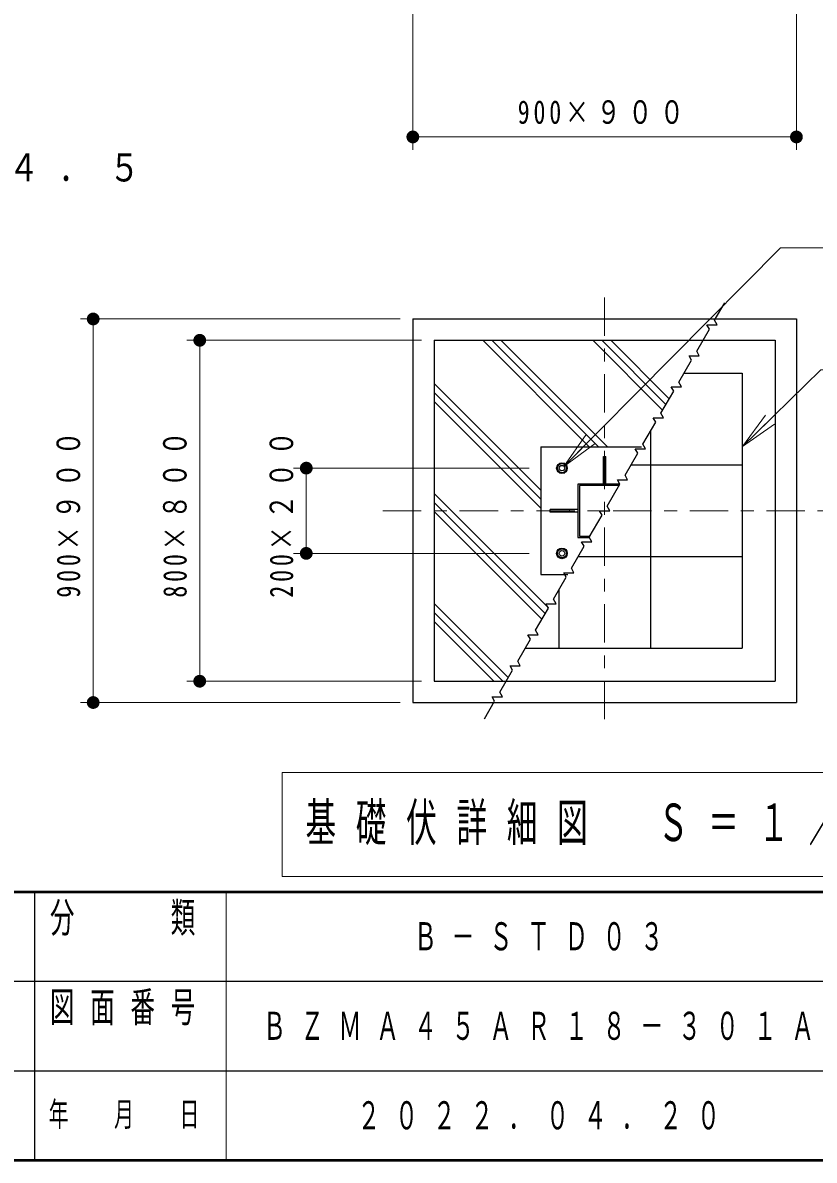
# Model space of a CAD drawing. Units: millimetres on the paper, with parts at other scales. Extents: x -385 to 224, y -9 to 267.
# Drawn here: x -135.9 to -74, y 0 to 89 of the extents above; entities that cross this region are included whole.
import ezdxf

# ---------------------------------------------------------------- set-up
doc = ezdxf.new("R2010")
doc.units = ezdxf.units.MM
doc.linetypes.add('USER2', pattern=[6, 3, -1, 1, -1])
doc.layers.add('LY_1', color=190, linetype='Continuous', lineweight=25)
doc.styles.add('ＭＳ ゴシック', font='')
doc.styles.get('ＭＳ ゴシック').set_extended_font_data('MS Gothic')

# ---------------------------------------------------------------- blocks, each defined once
blk = doc.blocks.new('filled_dot')
at = {"color": 0, "linetype": 'Continuous', "lineweight": -2, "const_width": 1.25}
blk.add_lwpolyline([(-0.625, 0, 1), (0.625, 0, 1)], format="xyb", close=True, dxfattribs=at)

msp = doc.modelspace()

# ---------------------------------------------------------------- linework, layer by layer
at = {"layer": 'LY_1', "color": 7, "lineweight": 13}
for p, q in [((-105.413, 105.138), (-105.413, 79.045)), ((-75.413, 105.138), (-75.413, 79.045)), ((-75.413, 80.045), (-105.413, 80.045)), ((-106.413, 65.805), (-131.413, 65.805)), ((-130.413, 35.805), (-130.413, 65.805)), ((-104.747, 64.138), (-123.08, 64.138)), ((-122.08, 37.471), (-122.08, 64.138)), ((-91.613, 55.805), (-99.946, 64.138)), ((-90.905, 55.805), (-99.239, 64.138)), ((-90.198, 55.805), (-98.532, 64.138)), ((-85.875, 58.665), (-91.347, 64.138)), ((-85.616, 59.114), (-90.64, 64.138)), ((-85.357, 59.562), (-89.933, 64.138)), ((-82.728, 64.117), (-82.749, 64.138)), ((-95.413, 52.421), (-103.747, 60.754)), ((-95.413, 51.714), (-103.747, 60.047)), ((-95.413, 51.007), (-103.747, 59.34)), ((-79.628, 55.826), (-77.832, 58.281)), ((-79.628, 55.826), (-77.483, 57.923)), ((-77.133, 57.565), (-79.628, 55.826)), ((-93.611, 54.274), (-91.855, 56.757)), ((-93.611, 54.274), (-91.499, 56.405)), ((-91.144, 56.054), (-93.611, 54.274)), ((-96.313, 54.138), (-114.747, 54.138)), ((-113.747, 47.471), (-113.747, 54.138)), ((-90.513, 53.555), (-90.313, 53.555)), ((-94.799, 43.208), (-103.747, 52.156)), ((-95.058, 42.76), (-103.747, 51.449)), ((-95.317, 42.312), (-103.747, 50.742)), ((-93.163, 50.705), (-93.163, 50.905)), ((-96.313, 47.471), (-114.747, 47.471)), ((-97.946, 37.757), (-103.747, 43.558)), ((-98.367, 37.471), (-103.747, 42.851)), ((-99.074, 37.471), (-103.747, 42.143)), ((-104.747, 37.471), (-123.08, 37.471)), ((-106.413, 35.805), (-131.413, 35.805)), ((-115.624, 30.328), (-115.624, 22.195)), ((-60.824, 30.328), (-115.624, 30.328)), ((-115.624, 22.195), (-60.824, 22.195)), ((-120, 21), (-120, 0))]:
    msp.add_line(p, q, dxfattribs=at)
at = {"layer": 'LY_1', "color": 7, "linetype": 'USER2', "lineweight": 13}
for p, q in [((-90.413, 67.492), (-90.413, 34.116)), ((-107.751, 50.805), (-72.695, 50.805))]:
    msp.add_line(p, q, dxfattribs=at)
at = {"layer": 'LY_1', "color": 7}
for p, q in [((-105.413, 65.805), (-105.413, 35.805)), ((-105.413, 65.805), (-75.413, 65.805)), ((-75.413, 65.805), (-75.413, 35.805)), ((-103.747, 64.138), (-103.747, 37.471)), ((-103.747, 64.138), (-77.08, 64.138)), ((-77.08, 64.138), (-77.08, 37.471)), ((-84.207, 61.555), (-79.663, 61.555)), ((-79.663, 61.555), (-79.663, 40.055)), ((-86.83, 57.011), (-86.83, 40.055)), ((-95.413, 55.805), (-87.526, 55.805)), ((-95.413, 55.805), (-95.413, 45.805)), ((-93.955, 54.499), (-94.164, 54.138)), ((-93.538, 54.499), (-93.955, 54.499)), ((-93.33, 54.138), (-93.539, 54.499)), ((-90.513, 52.888), (-90.513, 55.055)), ((-90.513, 55.055), (-90.313, 55.055)), ((-90.313, 52.888), (-90.313, 55.055)), ((-88.344, 54.388), (-79.663, 54.388)), ((-94.163, 54.138), (-93.955, 53.777)), ((-93.955, 53.777), (-93.538, 53.777)), ((-93.539, 53.777), (-93.331, 54.138)), ((-92.497, 52.888), (-92.497, 48.721)), ((-89.211, 52.888), (-92.497, 52.888)), ((-92.39, 52.781), (-92.39, 48.828)), ((-89.272, 52.781), (-92.39, 52.781)), ((-92.496, 50.905), (-94.663, 50.905)), ((-94.663, 50.705), (-94.663, 50.905)), ((-92.496, 50.705), (-94.663, 50.705)), ((-92.497, 48.721), (-91.616, 48.721)), ((-92.39, 48.828), (-91.555, 48.828)), ((-94.164, 47.472), (-93.955, 47.832)), ((-93.955, 47.11), (-94.164, 47.471)), ((-93.955, 47.832), (-93.538, 47.832)), ((-93.539, 47.832), (-93.33, 47.471)), ((-93.33, 47.471), (-93.538, 47.11)), ((-92.482, 47.221), (-79.663, 47.221)), ((-93.538, 47.11), (-93.955, 47.11)), ((-95.413, 45.805), (-93.3, 45.805)), ((-93.997, 44.598), (-93.997, 40.055)), ((-96.62, 40.055), (-79.663, 40.055)), ((-103.747, 37.471), (-77.08, 37.471)), ((-105.413, 35.805), (-75.413, 35.805))]:
    msp.add_line(p, q, dxfattribs=at)
at = {"layer": 'LY_1', "color": 7, "lineweight": 50}
for p, q in [((-385, 21), (0, 21)), ((-385, 0), (0, 0))]:
    msp.add_line(p, q, dxfattribs=at)
at = {"layer": 'LY_1', "color": 211}
for p, q in [((-135, 21), (-135, 0)), ((-187.5, 14), (-70, 14)), ((-242.5, 7), (0, 7))]:
    msp.add_line(p, q, dxfattribs=at)
at = {"layer": 'LY_1', "color": 7, "lineweight": 13}
for points in [[(-93.611, 54.274), (-76.662, 71.38), (-43.255, 71.38)], [(-79.628, 55.826), (-73.492, 61.824), (-40.272, 61.824)]]:
    msp.add_lwpolyline(points, dxfattribs=at)
at = {"layer": 'LY_1', "color": 7}
msp.add_lwpolyline([(-99.808, 34.533), (-99.013, 35.909), (-99.213, 36.255), (-98.413, 36.255), (-98.613, 36.602), (-97.613, 38.334), (-97.813, 38.68), (-97.013, 38.68), (-97.213, 39.027), (-96.213, 40.759), (-96.413, 41.105), (-95.613, 41.105), (-95.813, 41.452), (-94.813, 43.184), (-95.013, 43.53), (-94.213, 43.53), (-94.413, 43.876), (-93.413, 45.609), (-93.613, 45.955), (-92.813, 45.955), (-93.013, 46.301), (-92.013, 48.033), (-92.213, 48.38), (-91.413, 48.38), (-91.613, 48.726), (-90.613, 50.458), (-90.813, 50.805), (-90.013, 50.805), (-90.213, 51.151), (-89.213, 52.883), (-89.413, 53.23), (-88.613, 53.23), (-88.813, 53.576), (-87.813, 55.308), (-88.013, 55.654), (-87.213, 55.654), (-87.413, 56.001), (-86.413, 57.733), (-86.613, 58.079), (-85.813, 58.079), (-86.013, 58.426), (-85.013, 60.158), (-85.213, 60.504), (-84.413, 60.504), (-84.613, 60.851), (-83.613, 62.583), (-83.813, 62.929), (-83.013, 62.929), (-83.213, 63.275), (-82.213, 65.008), (-82.413, 65.354), (-81.613, 65.354), (-81.813, 65.7), (-81.019, 67.077)], dxfattribs=at)
for centre, radius in [((-93.747, 54.138), 0.417), ((-93.747, 54.138), 0.361), ((-93.747, 54.138), 0.212), ((-93.747, 47.471), 0.417), ((-93.747, 47.471), 0.361), ((-93.747, 47.471), 0.212)]:
    msp.add_circle(centre, radius, dxfattribs=at)

# ---------------------------------------------------------------- block references
at = {"layer": 'LY_1', "color": 7, "lineweight": 13, "xscale": 0.4, "yscale": 0.4}
msp.add_blockref('filled_dot', (-105.413, 80.045), dxfattribs=at)
for p, rotation in [((-75.413, 80.045), 180), ((-130.413, 65.805), 270), ((-122.08, 64.138), 270), ((-113.747, 54.138), 270), ((-113.747, 47.471), 90), ((-122.08, 37.471), 90), ((-130.413, 35.805), 90)]:
    msp.add_blockref('filled_dot', p, dxfattribs=dict(at, rotation=rotation))

# ---------------------------------------------------------------- texts
at = {"layer": 'LY_1', "color": 7, "style": 'ＭＳ ゴシック'}
for s, insert, char_height, attachment_point in [('\\T1.32;\\W0.75;900×９００', (-90.413, 81.045), 1.833, 8), ('\\T1.64;\\W0.8;□－１２５×１２５×４．５', (-176.374, 77.629), 2.199, 4), ('\\T1.64;\\W0.6;基礎伏詳細図\u3000Ｓ＝１／３０', (-88.224, 26.261), 2.933, 5), ('\\T1.64;\\W0.6;Ｂ－ＳＴＤ０３', (-95, 17.5), 2.199, 5), ('\\T1.64;\\W0.6;ＢＺＭＡ４５ＡＲ１８－３０１Ａ', (-95, 10.5), 2.199, 5), ('\\T1.64;\\W0.6;２０２２．０４．２０', (-95, 3.5), 2.199, 5)]:
    msp.add_mtext(s, dxfattribs=dict(at, insert=insert, char_height=char_height, attachment_point=attachment_point))
at = {"layer": 'LY_1', "color": 7, "char_height": 1.833, "attachment_point": 8, "rotation": 90, "style": 'ＭＳ ゴシック'}
for s, insert in [('\\T1.32;\\W0.75;900×９００', (-131.413, 50.805)), ('\\T1.32;\\W0.75;800×８００', (-123.08, 50.805)), ('\\T1.32;\\W0.75;200×２００', (-114.747, 50.805))]:
    msp.add_mtext(s, dxfattribs=dict(at, insert=insert))
at = {"layer": 'LY_1', "color": 4, "style": 'ＭＳ ゴシック'}
for s, insert, char_height, attachment_point in [('\\T1.64;\\W0.6;分\u3000\u3000類', (-127.5, 20.167), 2.346, 2), ('\\T1.64;\\W0.6;図面番号', (-127.5, 13.167), 2.346, 2), ('\\T1.64;\\W0.6;年\u3000月\u3000日', (-127.5, 3.5), 1.906, 5)]:
    msp.add_mtext(s, dxfattribs=dict(at, insert=insert, char_height=char_height, attachment_point=attachment_point))

doc.saveas('drawing.dxf')
